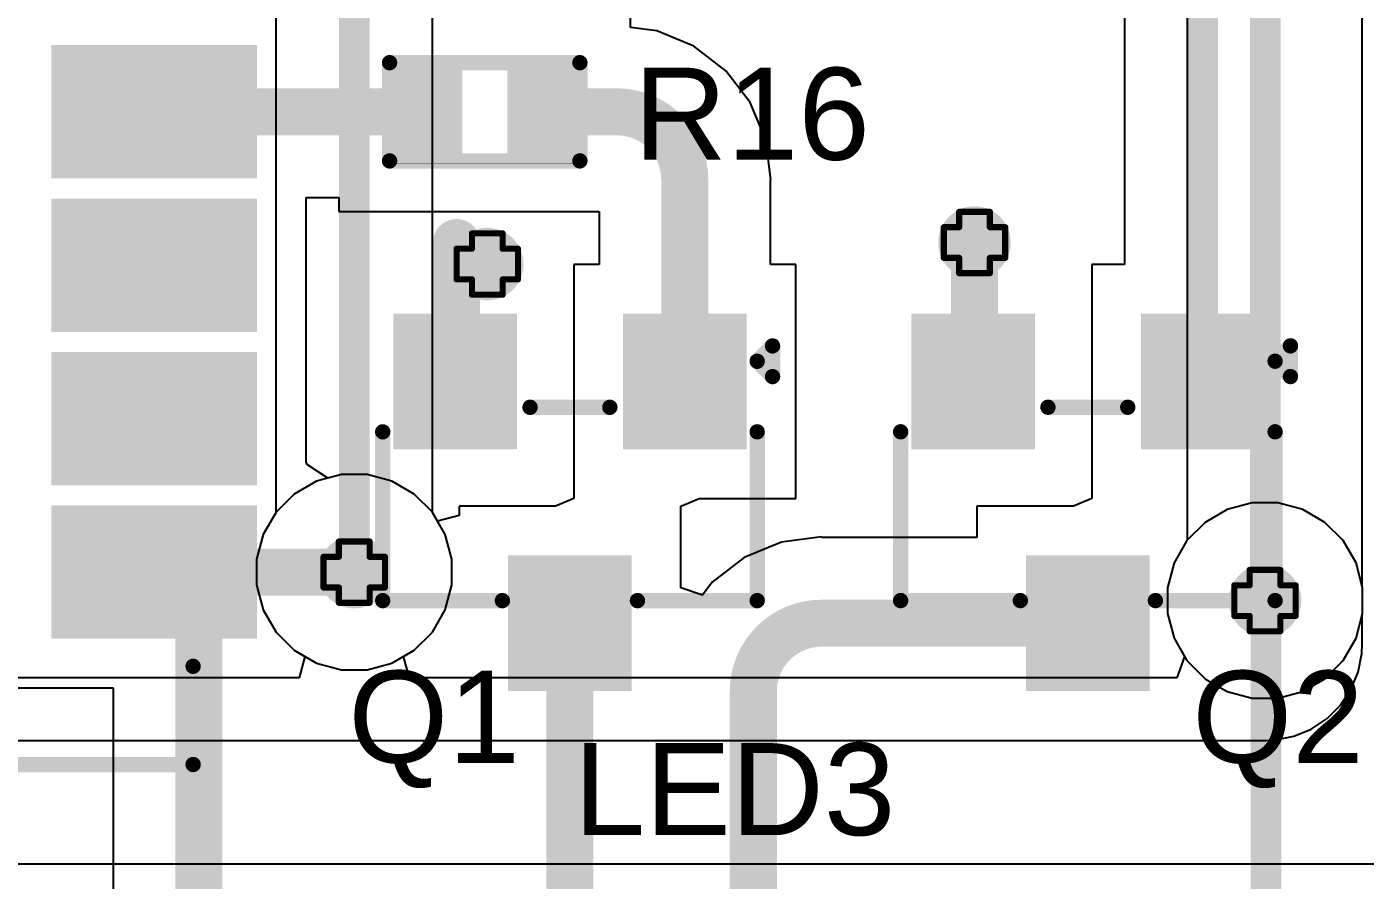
# Model space of a CAD drawing. Header units: inches. Extents: x -18 to 202, y -11 to 119.
# Drawn here: x 33.59 to 44.66, y 39.74 to 46.81 of the extents above; entities that cross this region are included whole.
import ezdxf

# ---------------------------------------------------------------- set-up
doc = ezdxf.new("R2010")
doc.units = ezdxf.units.IN
for name, color, linetype in [('Board Outline', 216, 'Continuous'), ('Bottom Layer', 5, 'Continuous'), ('Drill Drawing', 1, 'Continuous'), ('Ground', 16, 'Continuous'), ('Power', 76, 'Continuous'), ('Top Layer', 1, 'Continuous'), ('Top Overlay', 2, 'Continuous'), ('Top Paste', 8, 'Continuous'), ('Top Solder', 216, 'Continuous'), ('Via Holes', 16, 'Continuous')]:
    doc.layers.add(name, color=color, linetype=linetype)
doc.styles.add('Arial', font='', dxfattribs={"height": 0.2})
doc.styles.get('Arial').set_extended_font_data('Arial')

# ---------------------------------------------------------------- blocks, each defined once
blk = doc.blocks.new('____23_4')
at = {"layer": 'Top Layer'}
for points in [[(-0.41000045, 1.46000089), (0.41000045, 1.46000089), (0.41000045, 0.54000019), (-0.41000045, 0.54000019)], [(-1.36000109, -0.54000019), (-0.54000019, -0.54000019), (-0.54000019, -1.46000089), (-1.36000109, -1.46000089)], [(0.54000019, -0.54000019), (1.36000109, -0.54000019), (1.36000109, -1.46000089), (0.54000019, -1.46000089)]]:
    blk.add_hatch(color=1, dxfattribs=at).paths.add_polyline_path(points)
at = {"layer": 'Top Paste'}
for points in [[(-0.41000045, 1.46000089), (0.41000045, 1.46000089), (0.41000045, 0.54000019), (-0.41000045, 0.54000019)], [(-1.36000109, -0.54000019), (-0.54000019, -0.54000019), (-0.54000019, -1.46000089), (-1.36000109, -1.46000089)], [(0.54000019, -0.54000019), (1.36000109, -0.54000019), (1.36000109, -1.46000089), (0.54000019, -1.46000089)]]:
    blk.add_hatch(color=8, dxfattribs=at).paths.add_polyline_path(points)
at = {"layer": 'Top Solder'}
for points in [[(-0.51160045, 1.56160089), (0.51160045, 1.56160089), (0.51160045, 0.43840019), (-0.51160045, 0.43840019)], [(-1.46160109, -0.43840019), (-0.43840019, -0.43840019), (-0.43840019, -1.56160089), (-1.46160109, -1.56160089)], [(0.43840019, -0.43840019), (1.46160109, -0.43840019), (1.46160109, -1.56160089), (0.43840019, -1.56160089)]]:
    blk.add_hatch(color=216, dxfattribs=at).paths.add_polyline_path(points)
at = {"layer": 'Top Overlay', "const_width": 0.127}
for points in [[(-1.5494, 0.8128), (-1.54940254, -0.5841999999999999)], [(-0.5588, 0.8128), (-1.5494, 0.8128)], [(1.5494, 0.8128), (0.5588, 0.8128)], [(1.54940254, -0.5841999999999999), (1.5494, 0.8128)], [(0.3302, -0.7874), (-0.3302, -0.7874)], [(-1.5494, -1.1684), (-1.6764, -1.0414)], [(-1.6764, -1.0414), (-1.6764, -1.2954)], [(-1.5494, -1.1684), (-1.6764, -1.2954)]]:
    blk.add_lwpolyline(points, dxfattribs=at)
at = {"layer": 'Top Overlay', "const_width": 0.0635}
for points in [[(-1.58115, 0.8128, 1), (-1.51765, 0.8128, 1)], [(-1.58115, 0.8128, 1), (-1.51765, 0.8128, 1)], [(-0.5905499999999999, 0.8128, 1), (-0.52705, 0.8128, 1)], [(0.52705, 0.8128, 1), (0.5905499999999999, 0.8128, 1)], [(1.51765, 0.8128, 1), (1.58115, 0.8128, 1)], [(1.51765, 0.8128, 1), (1.58115, 0.8128, 1)], [(-1.58115254, -0.5841999999999999, 1), (-1.51765254, -0.5841999999999999, 1)], [(1.51765254, -0.5841999999999999, 1), (1.58115254, -0.5841999999999999, 1)], [(-0.36195, -0.7874, 1), (-0.29845, -0.7874, 1)], [(0.29845, -0.7874, 1), (0.36195, -0.7874, 1)], [(-1.70815, -1.0414, 1), (-1.64465, -1.0414, 1)], [(-1.70815, -1.0414, 1), (-1.64465, -1.0414, 1)], [(-1.58115, -1.1684, 1), (-1.51765, -1.1684, 1)], [(-1.58115, -1.1684, 1), (-1.51765, -1.1684, 1)], [(-1.70815, -1.2954, 1), (-1.64465, -1.2954, 1)], [(-1.70815, -1.2954, 1), (-1.64465, -1.2954, 1)]]:
    blk.add_lwpolyline(points, format="xyb", close=True, dxfattribs=at)
blk = doc.blocks.new('____23_5')
at = {"layer": 'Top Layer'}
for points in [[(-0.41000045, 1.46000089), (0.41000045, 1.46000089), (0.41000045, 0.54000019), (-0.41000045, 0.54000019)], [(-1.36000109, -0.54000019), (-0.54000019, -0.54000019), (-0.54000019, -1.46000089), (-1.36000109, -1.46000089)], [(0.54000019, -0.54000019), (1.36000109, -0.54000019), (1.36000109, -1.46000089), (0.54000019, -1.46000089)]]:
    blk.add_hatch(color=1, dxfattribs=at).paths.add_polyline_path(points)
at = {"layer": 'Top Paste'}
for points in [[(-0.41000045, 1.46000089), (0.41000045, 1.46000089), (0.41000045, 0.54000019), (-0.41000045, 0.54000019)], [(-1.36000109, -0.54000019), (-0.54000019, -0.54000019), (-0.54000019, -1.46000089), (-1.36000109, -1.46000089)], [(0.54000019, -0.54000019), (1.36000109, -0.54000019), (1.36000109, -1.46000089), (0.54000019, -1.46000089)]]:
    blk.add_hatch(color=8, dxfattribs=at).paths.add_polyline_path(points)
at = {"layer": 'Top Solder'}
for points in [[(-0.51160045, 1.56160089), (0.51160045, 1.56160089), (0.51160045, 0.43840019), (-0.51160045, 0.43840019)], [(-1.46160109, -0.43840019), (-0.43840019, -0.43840019), (-0.43840019, -1.56160089), (-1.46160109, -1.56160089)], [(0.43840019, -0.43840019), (1.46160109, -0.43840019), (1.46160109, -1.56160089), (0.43840019, -1.56160089)]]:
    blk.add_hatch(color=216, dxfattribs=at).paths.add_polyline_path(points)
at = {"layer": 'Top Overlay', "const_width": 0.127}
for points in [[(-1.5494, 0.8128), (-1.54940254, -0.5841999999999999)], [(-0.5588, 0.8128), (-1.5494, 0.8128)], [(1.5494, 0.8128), (0.5588, 0.8128)], [(1.54940254, -0.5841999999999999), (1.5494, 0.8128)], [(0.3302, -0.7874), (-0.3302, -0.7874)], [(-1.5494, -1.1684), (-1.6764, -1.0414)], [(-1.6764, -1.0414), (-1.6764, -1.2954)], [(-1.5494, -1.1684), (-1.6764, -1.2954)]]:
    blk.add_lwpolyline(points, dxfattribs=at)
at = {"layer": 'Top Overlay', "const_width": 0.0635}
for points in [[(-1.58115, 0.8128, 1), (-1.51765, 0.8128, 1)], [(-1.58115, 0.8128, 1), (-1.51765, 0.8128, 1)], [(-0.5905499999999999, 0.8128, 1), (-0.52705, 0.8128, 1)], [(0.52705, 0.8128, 1), (0.5905499999999999, 0.8128, 1)], [(1.51765, 0.8128, 1), (1.58115, 0.8128, 1)], [(1.51765, 0.8128, 1), (1.58115, 0.8128, 1)], [(-1.58115254, -0.5841999999999999, 1), (-1.51765254, -0.5841999999999999, 1)], [(1.51765254, -0.5841999999999999, 1), (1.58115254, -0.5841999999999999, 1)], [(-0.36195, -0.7874, 1), (-0.29845, -0.7874, 1)], [(0.29845, -0.7874, 1), (0.36195, -0.7874, 1)], [(-1.70815, -1.0414, 1), (-1.64465, -1.0414, 1)], [(-1.70815, -1.0414, 1), (-1.64465, -1.0414, 1)], [(-1.58115, -1.1684, 1), (-1.51765, -1.1684, 1)], [(-1.58115, -1.1684, 1), (-1.51765, -1.1684, 1)], [(-1.70815, -1.2954, 1), (-1.64465, -1.2954, 1)], [(-1.70815, -1.2954, 1), (-1.64465, -1.2954, 1)]]:
    blk.add_lwpolyline(points, format="xyb", close=True, dxfattribs=at)
blk = doc.blocks.new('38_SMD_M______10')
at = {"layer": 'Top Layer'}
for points in [[(7.99999797, -3.36999961), (9.499997509999998, -3.36999961), (9.499997509999998, -4.270000349999999), (7.99999797, -4.270000349999999)], [(7.999995429999999, -4.63999707), (9.49999497, -4.63999707), (9.49999497, -5.53999781), (7.999995429999999, -5.53999781)], [(7.99999797, -5.90999961), (9.499997509999998, -5.90999961), (9.499997509999998, -6.810000349999999), (7.99999797, -6.810000349999999)], [(7.999995429999999, -7.180002149999999), (9.49999497, -7.180002149999999), (9.49999497, -8.08000289), (7.999995429999999, -8.08000289)]]:
    blk.add_hatch(color=1, dxfattribs=at).paths.add_polyline_path(points)
at = {"layer": 'Top Paste'}
for points in [[(7.99999797, -3.36999961), (9.499997509999998, -3.36999961), (9.499997509999998, -4.270000349999999), (7.99999797, -4.270000349999999)], [(7.999995429999999, -4.63999707), (9.49999497, -4.63999707), (9.49999497, -5.53999781), (7.999995429999999, -5.53999781)], [(7.99999797, -5.90999961), (9.499997509999998, -5.90999961), (9.499997509999998, -6.810000349999999), (7.99999797, -6.810000349999999)], [(7.999995429999999, -7.180002149999999), (9.49999497, -7.180002149999999), (9.49999497, -8.08000289), (7.999995429999999, -8.08000289)]]:
    blk.add_hatch(color=8, dxfattribs=at).paths.add_polyline_path(points)
at = {"layer": 'Top Solder'}
for points in [[(7.89839797, -3.268399609999999), (9.60159751, -3.268399609999999), (9.60159751, -4.37160035), (7.89839797, -4.37160035)], [(7.89839543, -4.53839707), (9.601594969999999, -4.53839707), (9.601594969999999, -5.641597809999999), (7.89839543, -5.641597809999999)], [(7.89839797, -5.808399609999999), (9.60159751, -5.808399609999999), (9.60159751, -6.91160035), (7.89839797, -6.91160035)], [(7.89839543, -7.07840215), (9.601594969999999, -7.07840215), (9.601594969999999, -8.181602889999999), (7.89839543, -8.181602889999999)]]:
    blk.add_hatch(color=216, dxfattribs=at).paths.add_polyline_path(points)
at = {"layer": 'Top Overlay', "const_width": 0.127}
for points in [[(9.071795419999999, -9.222201519999999), (9.07179796, -8.40940152)], [(6.582595419999999, -9.222201519999999), (9.071795419999999, -9.222201519999999)]]:
    blk.add_lwpolyline(points, dxfattribs=at)
at = {"layer": 'Top Overlay', "const_width": 0.0635}
for points in [[(9.040047959999999, -8.40940152, 1), (9.103547959999998, -8.40940152, 1)], [(9.040045419999998, -9.222201519999999, 1), (9.10354542, -9.222201519999999, 1)], [(9.040045419999998, -9.222201519999999, 1), (9.10354542, -9.222201519999999, 1)]]:
    blk.add_lwpolyline(points, format="xyb", close=True, dxfattribs=at)
blk = doc.blocks.new('R___0402_41')
at = {"layer": 'Top Layer'}
for points in [[(-0.6985, -0.3175), (-0.6985, 0.3175), (-0.2412999999999999, 0.3175), (-0.2413, -0.3175)], [(0.24130254, -0.3175), (0.24130254, 0.3175), (0.6985025399999999, 0.3175), (0.6985025399999999, -0.3175)]]:
    blk.add_hatch(color=1, dxfattribs=at).paths.add_polyline_path(points)
at = {"layer": 'Top Paste'}
for points in [[(-0.6985, -0.3175), (-0.6985, 0.3175), (-0.2412999999999999, 0.3175), (-0.2413, -0.3175)], [(0.24130254, -0.3175), (0.24130254, 0.3175), (0.6985025399999999, 0.3175), (0.6985025399999999, -0.3175)]]:
    blk.add_hatch(color=8, dxfattribs=at).paths.add_polyline_path(points)
at = {"layer": 'Top Solder'}
for points in [[(-0.75350116, -0.37250116), (-0.75350116, 0.37250116), (-0.1862988399999999, 0.37250116), (-0.18629884, -0.37250116)], [(0.18630138, -0.37250116), (0.18630138, 0.37250116), (0.7535037, 0.37250116), (0.7535037, -0.37250116)]]:
    blk.add_hatch(color=216, dxfattribs=at).paths.add_polyline_path(points)
at = {"layer": 'Top Overlay'}
for points, const_width in [([(-0.7874, 0.4064), (0.7874, 0.4064)], 0.127), ([(-0.7874, -0.4064), (-0.7874, 0.4064)], 0.127), ([(0.7874, -0.4064), (0.7874, 0.4064)], 0.127), ([(-0.7874, -0.4064), (0.7874, -0.4064)], 0.127), ([(-0.8127974599999999, -0.4318), (0.8128, -0.4318)], 0.0032258)]:
    blk.add_lwpolyline(points, dxfattribs=dict(at, const_width=const_width))
for points, const_width in [([(-0.8191499999999999, 0.4064, 1), (-0.7556499999999999, 0.4064, 1)], 0.0635), ([(-0.8191499999999999, 0.4064, 1), (-0.7556499999999999, 0.4064, 1)], 0.0635), ([(0.7556499999999999, 0.4064, 1), (0.8191499999999999, 0.4064, 1)], 0.0635), ([(0.7556499999999999, 0.4064, 1), (0.8191499999999999, 0.4064, 1)], 0.0635), ([(-0.8191499999999999, -0.4064, 1), (-0.7556499999999999, -0.4064, 1)], 0.0635), ([(-0.8191499999999999, -0.4064, 1), (-0.7556499999999999, -0.4064, 1)], 0.0635), ([(-0.8136026399999999, -0.4318, 1), (-0.81199228, -0.4318, 1)], 0.0016129), ([(0.7556499999999999, -0.4064, 1), (0.8191499999999999, -0.4064, 1)], 0.0635), ([(0.7556499999999999, -0.4064, 1), (0.8191499999999999, -0.4064, 1)], 0.0635), ([(0.8119948199999999, -0.4318, 1), (0.81360518, -0.4318, 1)], 0.0016129)]:
    blk.add_lwpolyline(points, format="xyb", close=True, dxfattribs=dict(at, const_width=const_width))

msp = doc.modelspace()

# ---------------------------------------------------------------- hatches: boundary and pattern name
at = {"layer": 'Bottom Layer'}
h = msp.add_hatch(color=5, dxfattribs=at)
edge = h.paths.add_edge_path()
edge.add_arc((41.42909925999999, 45.02272174), 0.2999994, 0, 360)
h = msp.add_hatch(color=5, dxfattribs=at)
edge = h.paths.add_edge_path()
edge.add_arc((37.39710326, 44.84458646), 0.2999994, 0, 360)
h = msp.add_hatch(color=5, dxfattribs=at)
edge = h.paths.add_edge_path()
edge.add_arc((36.29612247999999, 42.29479475999999), 0.2999994, 0, 360)
h = msp.add_hatch(color=5, dxfattribs=at)
edge = h.paths.add_edge_path()
edge.add_arc((43.83303653999999, 42.05933168), 0.2999994, 0, 360)
at = {"layer": 'Ground'}
h = msp.add_hatch(color=16, dxfattribs=at)
edge = h.paths.add_edge_path()
edge.add_arc((41.42909925999999, 45.02272174), 0.2999994, 0, 360)
h = msp.add_hatch(color=16, dxfattribs=at)
edge = h.paths.add_edge_path()
edge.add_arc((37.39710326, 44.84458646), 0.2999994, 0, 360)
h = msp.add_hatch(color=16, dxfattribs=at)
edge = h.paths.add_edge_path()
edge.add_arc((36.29612247999999, 42.29479475999999), 0.2999994, 0, 360)
h = msp.add_hatch(color=16, dxfattribs=at)
edge = h.paths.add_edge_path()
edge.add_arc((43.83303653999999, 42.05933168), 0.2999994, 0, 360)
at = {"layer": 'Power'}
h = msp.add_hatch(color=76, dxfattribs=at)
edge = h.paths.add_edge_path()
edge.add_arc((41.42909925999999, 45.02272174), 0.2999994, 0, 360)
h = msp.add_hatch(color=76, dxfattribs=at)
edge = h.paths.add_edge_path()
edge.add_arc((37.39710326, 44.84458646), 0.2999994, 0, 360)
h = msp.add_hatch(color=76, dxfattribs=at)
edge = h.paths.add_edge_path()
edge.add_arc((36.29612247999999, 42.29479475999999), 0.2999994, 0, 360)
h = msp.add_hatch(color=76, dxfattribs=at)
edge = h.paths.add_edge_path()
edge.add_arc((43.83303653999999, 42.05933168), 0.2999994, 0, 360)
at = {"layer": 'Top Layer'}
h = msp.add_hatch(color=1, dxfattribs=at)
edge = h.paths.add_edge_path()
edge.add_arc((41.42909925999999, 45.02272174), 0.2999994, 0, 360)
h = msp.add_hatch(color=1, dxfattribs=at)
edge = h.paths.add_edge_path()
edge.add_arc((37.39710326, 44.84458646), 0.2999994, 0, 360)
h = msp.add_hatch(color=1, dxfattribs=at)
edge = h.paths.add_edge_path()
edge.add_arc((36.29612247999999, 42.29479475999999), 0.2999994, 0, 360)
h = msp.add_hatch(color=1, dxfattribs=at)
edge = h.paths.add_edge_path()
edge.add_arc((43.83303653999999, 42.05933168), 0.2999994, 0, 360)
at = {"layer": 'Via Holes'}
h = msp.add_hatch(color=7, dxfattribs=at)
edge = h.paths.add_edge_path()
edge.add_arc((41.42909925999999, 45.02272174), 0.1499997, 0, 360)
h = msp.add_hatch(color=7, dxfattribs=at)
edge = h.paths.add_edge_path()
edge.add_arc((37.39710326, 44.84458646), 0.1499997, 0, 360)
h = msp.add_hatch(color=7, dxfattribs=at)
edge = h.paths.add_edge_path()
edge.add_arc((36.29612247999999, 42.29479475999999), 0.1499997, 0, 360)
h = msp.add_hatch(color=7, dxfattribs=at)
edge = h.paths.add_edge_path()
edge.add_arc((43.83303653999999, 42.05933168), 0.1499997, 0, 360)

# ---------------------------------------------------------------- linework, layer by layer
at = {"layer": 'Board Outline', "const_width": 0.254}
msp.add_lwpolyline([(44.2298709, 62.30989315999999, -3.535496147403243), (7.564747379999999, 62.28912103999999)], format="xyb", dxfattribs=at)
at = {"layer": 'Bottom Layer'}
for p, q in [((36.18974728, 43.10279416), (35.98424604, 43.0477295)), ((36.40249768, 43.10279416), (36.18974728, 43.10279416)), ((36.60799892, 43.0477295), (36.40249768, 43.10279416)), ((35.98424604, 43.0477295), (35.79999952, 42.9413543)), ((36.79224544, 42.9413543), (36.60799892, 43.0477295)), ((35.79999952, 42.9413543), (35.64956294, 42.79091772)), ((36.94268202, 42.79091772), (36.79224544, 42.9413543)), ((43.72666134, 42.86733108), (43.5211601, 42.81226641999999)), ((43.93941174, 42.86733108), (43.72666134, 42.86733108)), ((44.14491298, 42.81226641999999), (43.93941174, 42.86733108)), ((35.64956294, 42.79091772), (35.54318774, 42.60667119999999)), ((37.04905722, 42.60667119999999), (36.94268202, 42.79091772)), ((43.5211601, 42.81226641999999), (43.33691358, 42.70589122)), ((44.3291595, 42.70589122), (44.14491298, 42.81226641999999)), ((43.33691358, 42.70589122), (43.186477, 42.55545463999999)), ((44.47959608, 42.55545463999999), (44.3291595, 42.70589122)), ((35.54318774, 42.60667119999999), (35.48812307999999, 42.40116996)), ((37.10412188, 42.40116996), (37.04905722, 42.60667119999999)), ((43.186477, 42.55545463999999), (43.08010179999999, 42.37120812)), ((44.58597128, 42.37120812), (44.47959608, 42.55545463999999)), ((35.48812307999999, 42.40116996), (35.48812307999999, 42.18841955999999)), ((37.10412188, 42.18841955999999), (37.10412188, 42.40116996)), ((43.08010179999999, 42.37120812), (43.02503714, 42.16570688)), ((44.64103593999999, 42.16570688), (44.58597128, 42.37120812)), ((35.48812307999999, 42.18841955999999), (35.54318774, 41.98291832)), ((37.04905722, 41.98291832), (37.10412188, 42.18841955999999)), ((43.02503714, 42.16570688), (43.02503714, 41.95295648)), ((44.64103593999999, 41.95295648), (44.64103593999999, 42.16570688)), ((35.54318774, 41.98291832), (35.64956294, 41.7986718)), ((36.94268202, 41.7986718), (37.04905722, 41.98291832)), ((43.02503714, 41.95295648), (43.08010179999999, 41.74745524)), ((44.58597128, 41.74745524), (44.64103593999999, 41.95295648)), ((35.64956294, 41.7986718), (35.79999952, 41.64823522)), ((36.79224544, 41.64823522), (36.94268202, 41.7986718)), ((35.79999952, 41.64823522), (35.98424604, 41.54186002)), ((36.60799892, 41.54186002), (36.79224544, 41.64823522)), ((43.08010179999999, 41.74745524), (43.186477, 41.56320872)), ((44.47959608, 41.56320872), (44.58597128, 41.74745524)), ((35.98424604, 41.54186002), (36.18974728, 41.48679536)), ((36.40249768, 41.48679536), (36.60799892, 41.54186002)), ((43.186477, 41.56320872), (43.33691358, 41.41277213999999)), ((44.3291595, 41.41277213999999), (44.47959608, 41.56320872)), ((36.18974728, 41.48679536), (36.40249768, 41.48679536)), ((43.33691358, 41.41277213999999), (43.5211601, 41.30639694)), ((44.14491298, 41.30639694), (44.3291595, 41.41277213999999)), ((43.5211601, 41.30639694), (43.72666134, 41.25133228)), ((43.72666134, 41.25133228), (43.93941174, 41.25133228)), ((43.93941174, 41.25133228), (44.14491298, 41.30639694))]:
    msp.add_line(p, q, dxfattribs=at)
at = {"layer": 'Drill Drawing', "const_width": 0.0508}
for points in [[(41.30209926, 45.14972174), (41.30209926, 45.27672174)], [(41.30209926, 45.27672174), (41.55609926, 45.27672174)], [(41.55609926, 45.14972174), (41.55609926, 45.27672174)], [(37.27010326, 44.97158646), (37.27010326, 45.09858646)], [(37.27010326, 45.09858646), (37.52410326, 45.09858646)], [(37.52410326, 44.97158646), (37.52410326, 45.09858646)], [(41.17509926, 44.89572174), (41.17509926, 45.14972174)], [(41.17509926, 45.14972174), (41.30209926, 45.14972174)], [(41.55609926, 45.14972174), (41.68309926, 45.14972174)], [(41.68309926, 44.89572174), (41.68309926, 45.14972174)], [(37.14310326, 44.71758645999999), (37.14310326, 44.97158646)], [(37.14310326, 44.97158646), (37.27010326, 44.97158646)], [(37.52410326, 44.97158646), (37.65110325999999, 44.97158646)], [(37.65110325999999, 44.71758645999999), (37.65110325999999, 44.97158646)], [(41.17509926, 44.89572174), (41.30209926, 44.89572174)], [(41.30209926, 44.76872174), (41.30209926, 44.89572174)], [(41.55609926, 44.89572174), (41.68309926, 44.89572174)], [(41.55609926, 44.76872174), (41.55609926, 44.89572174)], [(41.30209926, 44.76872174), (41.55609926, 44.76872174)], [(37.14310326, 44.71758645999999), (37.27010326, 44.71758645999999)], [(37.27010326, 44.59058646), (37.27010326, 44.71758645999999)], [(37.52410326, 44.71758645999999), (37.65110325999999, 44.71758645999999)], [(37.52410326, 44.59058646), (37.52410326, 44.71758645999999)], [(37.27010326, 44.59058646), (37.52410326, 44.59058646)], [(36.16912248, 42.42179476), (36.16912248, 42.54879476)], [(36.16912248, 42.54879476), (36.42312248, 42.54879476)], [(36.42312248, 42.42179476), (36.42312248, 42.54879476)], [(36.04212248, 42.16779476), (36.04212248, 42.42179476)], [(36.04212248, 42.42179476), (36.16912248, 42.42179476)], [(36.42312248, 42.42179476), (36.55012248, 42.42179476)], [(36.55012248, 42.16779476), (36.55012248, 42.42179476)], [(43.70603654, 42.18633168), (43.70603654, 42.31333168)], [(43.70603654, 42.31333168), (43.96003654, 42.31333168)], [(43.96003654, 42.18633168), (43.96003654, 42.31333168)], [(43.57903654, 41.93233168), (43.57903654, 42.18633168)], [(43.57903654, 42.18633168), (43.70603654, 42.18633168)], [(43.96003654, 42.18633168), (44.08703653999999, 42.18633168)], [(44.08703653999999, 41.93233168), (44.08703653999999, 42.18633168)], [(36.04212248, 42.16779476), (36.16912248, 42.16779476)], [(36.16912248, 42.04079476), (36.16912248, 42.16779476)], [(36.42312248, 42.16779476), (36.55012248, 42.16779476)], [(36.42312248, 42.04079476), (36.42312248, 42.16779476)], [(36.16912248, 42.04079476), (36.42312248, 42.04079476)], [(43.57903654, 41.93233168), (43.70603654, 41.93233168)], [(43.70603654, 41.80533167999999), (43.70603654, 41.93233168)], [(43.96003654, 41.93233168), (44.08703653999999, 41.93233168)], [(43.96003654, 41.80533167999999), (43.96003654, 41.93233168)], [(43.70603654, 41.80533167999999), (43.96003654, 41.80533167999999)]]:
    msp.add_lwpolyline(points, dxfattribs=at)
at = {"layer": 'Drill Drawing', "const_width": 0.0254}
for points in [[(41.28939926, 45.27672174, 1), (41.31479926, 45.27672174, 1)], [(41.28939926, 45.27672174, 1), (41.31479926, 45.27672174, 1)], [(41.54339925999999, 45.27672174, 1), (41.56879926, 45.27672174, 1)], [(41.54339925999999, 45.27672174, 1), (41.56879926, 45.27672174, 1)], [(37.25740326, 45.09858646, 1), (37.28280325999999, 45.09858646, 1)], [(37.25740326, 45.09858646, 1), (37.28280325999999, 45.09858646, 1)], [(37.51140326, 45.09858646, 1), (37.53680326, 45.09858646, 1)], [(37.51140326, 45.09858646, 1), (37.53680326, 45.09858646, 1)], [(41.16239926, 45.14972174, 1), (41.18779926, 45.14972174, 1)], [(41.16239926, 45.14972174, 1), (41.18779926, 45.14972174, 1)], [(41.28939926, 45.14972174, 1), (41.31479926, 45.14972174, 1)], [(41.28939926, 45.14972174, 1), (41.31479926, 45.14972174, 1)], [(41.54339925999999, 45.14972174, 1), (41.56879926, 45.14972174, 1)], [(41.54339925999999, 45.14972174, 1), (41.56879926, 45.14972174, 1)], [(41.67039926, 45.14972174, 1), (41.69579925999999, 45.14972174, 1)], [(41.67039926, 45.14972174, 1), (41.69579925999999, 45.14972174, 1)], [(37.13040325999999, 44.97158646, 1), (37.15580326, 44.97158646, 1)], [(37.13040325999999, 44.97158646, 1), (37.15580326, 44.97158646, 1)], [(37.25740326, 44.97158646, 1), (37.28280325999999, 44.97158646, 1)], [(37.25740326, 44.97158646, 1), (37.28280325999999, 44.97158646, 1)], [(37.51140326, 44.97158646, 1), (37.53680326, 44.97158646, 1)], [(37.51140326, 44.97158646, 1), (37.53680326, 44.97158646, 1)], [(37.63840326, 44.97158646, 1), (37.66380326, 44.97158646, 1)], [(37.63840326, 44.97158646, 1), (37.66380326, 44.97158646, 1)], [(41.16239926, 44.89572174, 1), (41.18779926, 44.89572174, 1)], [(41.16239926, 44.89572174, 1), (41.18779926, 44.89572174, 1)], [(41.28939926, 44.89572174, 1), (41.31479926, 44.89572174, 1)], [(41.28939926, 44.89572174, 1), (41.31479926, 44.89572174, 1)], [(41.54339925999999, 44.89572174, 1), (41.56879926, 44.89572174, 1)], [(41.54339925999999, 44.89572174, 1), (41.56879926, 44.89572174, 1)], [(41.67039926, 44.89572174, 1), (41.69579925999999, 44.89572174, 1)], [(41.67039926, 44.89572174, 1), (41.69579925999999, 44.89572174, 1)], [(41.28939926, 44.76872174, 1), (41.31479926, 44.76872174, 1)], [(41.28939926, 44.76872174, 1), (41.31479926, 44.76872174, 1)], [(41.54339925999999, 44.76872174, 1), (41.56879926, 44.76872174, 1)], [(41.54339925999999, 44.76872174, 1), (41.56879926, 44.76872174, 1)], [(37.13040325999999, 44.71758645999999, 1), (37.15580326, 44.71758645999999, 1)], [(37.13040325999999, 44.71758645999999, 1), (37.15580326, 44.71758645999999, 1)], [(37.25740326, 44.71758645999999, 1), (37.28280325999999, 44.71758645999999, 1)], [(37.25740326, 44.71758645999999, 1), (37.28280325999999, 44.71758645999999, 1)], [(37.51140326, 44.71758645999999, 1), (37.53680326, 44.71758645999999, 1)], [(37.51140326, 44.71758645999999, 1), (37.53680326, 44.71758645999999, 1)], [(37.63840326, 44.71758645999999, 1), (37.66380326, 44.71758645999999, 1)], [(37.63840326, 44.71758645999999, 1), (37.66380326, 44.71758645999999, 1)], [(37.25740326, 44.59058646, 1), (37.28280325999999, 44.59058646, 1)], [(37.25740326, 44.59058646, 1), (37.28280325999999, 44.59058646, 1)], [(37.51140326, 44.59058646, 1), (37.53680326, 44.59058646, 1)], [(37.51140326, 44.59058646, 1), (37.53680326, 44.59058646, 1)], [(36.15642248, 42.54879476, 1), (36.18182248, 42.54879476, 1)], [(36.15642248, 42.54879476, 1), (36.18182248, 42.54879476, 1)], [(36.41042247999999, 42.54879476, 1), (36.43582248, 42.54879476, 1)], [(36.41042247999999, 42.54879476, 1), (36.43582248, 42.54879476, 1)], [(36.02942248, 42.42179476, 1), (36.05482248, 42.42179476, 1)], [(36.02942248, 42.42179476, 1), (36.05482248, 42.42179476, 1)], [(36.15642248, 42.42179476, 1), (36.18182248, 42.42179476, 1)], [(36.15642248, 42.42179476, 1), (36.18182248, 42.42179476, 1)], [(36.41042247999999, 42.42179476, 1), (36.43582248, 42.42179476, 1)], [(36.41042247999999, 42.42179476, 1), (36.43582248, 42.42179476, 1)], [(36.53742248, 42.42179476, 1), (36.56282247999999, 42.42179476, 1)], [(36.53742248, 42.42179476, 1), (36.56282247999999, 42.42179476, 1)], [(43.69333654, 42.31333168, 1), (43.71873653999999, 42.31333168, 1)], [(43.69333654, 42.31333168, 1), (43.71873653999999, 42.31333168, 1)], [(43.94733654, 42.31333168, 1), (43.97273654, 42.31333168, 1)], [(43.94733654, 42.31333168, 1), (43.97273654, 42.31333168, 1)], [(43.56633653999999, 42.18633168, 1), (43.59173654, 42.18633168, 1)], [(43.56633653999999, 42.18633168, 1), (43.59173654, 42.18633168, 1)], [(43.69333654, 42.18633168, 1), (43.71873653999999, 42.18633168, 1)], [(43.69333654, 42.18633168, 1), (43.71873653999999, 42.18633168, 1)], [(43.94733654, 42.18633168, 1), (43.97273654, 42.18633168, 1)], [(43.94733654, 42.18633168, 1), (43.97273654, 42.18633168, 1)], [(44.07433654, 42.18633168, 1), (44.09973654, 42.18633168, 1)], [(44.07433654, 42.18633168, 1), (44.09973654, 42.18633168, 1)], [(36.02942248, 42.16779476, 1), (36.05482248, 42.16779476, 1)], [(36.02942248, 42.16779476, 1), (36.05482248, 42.16779476, 1)], [(36.15642248, 42.16779476, 1), (36.18182248, 42.16779476, 1)], [(36.15642248, 42.16779476, 1), (36.18182248, 42.16779476, 1)], [(36.41042247999999, 42.16779476, 1), (36.43582248, 42.16779476, 1)], [(36.41042247999999, 42.16779476, 1), (36.43582248, 42.16779476, 1)], [(36.53742248, 42.16779476, 1), (36.56282247999999, 42.16779476, 1)], [(36.53742248, 42.16779476, 1), (36.56282247999999, 42.16779476, 1)], [(36.15642248, 42.04079476, 1), (36.18182248, 42.04079476, 1)], [(36.15642248, 42.04079476, 1), (36.18182248, 42.04079476, 1)], [(36.41042247999999, 42.04079476, 1), (36.43582248, 42.04079476, 1)], [(36.41042247999999, 42.04079476, 1), (36.43582248, 42.04079476, 1)], [(43.56633653999999, 41.93233168, 1), (43.59173654, 41.93233168, 1)], [(43.56633653999999, 41.93233168, 1), (43.59173654, 41.93233168, 1)], [(43.69333654, 41.93233168, 1), (43.71873653999999, 41.93233168, 1)], [(43.69333654, 41.93233168, 1), (43.71873653999999, 41.93233168, 1)], [(43.94733654, 41.93233168, 1), (43.97273654, 41.93233168, 1)], [(43.94733654, 41.93233168, 1), (43.97273654, 41.93233168, 1)], [(44.07433654, 41.93233168, 1), (44.09973654, 41.93233168, 1)], [(44.07433654, 41.93233168, 1), (44.09973654, 41.93233168, 1)], [(43.69333654, 41.80533167999999, 1), (43.71873653999999, 41.80533167999999, 1)], [(43.69333654, 41.80533167999999, 1), (43.71873653999999, 41.80533167999999, 1)], [(43.94733654, 41.80533167999999, 1), (43.97273654, 41.80533167999999, 1)], [(43.94733654, 41.80533167999999, 1), (43.97273654, 41.80533167999999, 1)]]:
    msp.add_lwpolyline(points, format="xyb", close=True, dxfattribs=at)
at = {"layer": 'Ground'}
for p, q in [((36.18974728, 43.10279416), (35.98424604, 43.0477295)), ((36.40249768, 43.10279416), (36.18974728, 43.10279416)), ((36.60799892, 43.0477295), (36.40249768, 43.10279416)), ((35.98424604, 43.0477295), (35.79999952, 42.9413543)), ((36.79224544, 42.9413543), (36.60799892, 43.0477295)), ((35.79999952, 42.9413543), (35.64956294, 42.79091772)), ((36.94268202, 42.79091772), (36.79224544, 42.9413543)), ((43.72666134, 42.86733108), (43.5211601, 42.81226641999999)), ((43.93941174, 42.86733108), (43.72666134, 42.86733108)), ((44.14491298, 42.81226641999999), (43.93941174, 42.86733108)), ((35.64956294, 42.79091772), (35.54318774, 42.60667119999999)), ((37.04905722, 42.60667119999999), (36.94268202, 42.79091772)), ((43.5211601, 42.81226641999999), (43.33691358, 42.70589122)), ((44.3291595, 42.70589122), (44.14491298, 42.81226641999999)), ((43.33691358, 42.70589122), (43.186477, 42.55545463999999)), ((44.47959608, 42.55545463999999), (44.3291595, 42.70589122)), ((35.54318774, 42.60667119999999), (35.48812307999999, 42.40116996)), ((37.10412188, 42.40116996), (37.04905722, 42.60667119999999)), ((43.186477, 42.55545463999999), (43.08010179999999, 42.37120812)), ((44.58597128, 42.37120812), (44.47959608, 42.55545463999999)), ((35.48812307999999, 42.40116996), (35.48812307999999, 42.18841955999999)), ((37.10412188, 42.18841955999999), (37.10412188, 42.40116996)), ((43.08010179999999, 42.37120812), (43.02503714, 42.16570688)), ((44.64103593999999, 42.16570688), (44.58597128, 42.37120812)), ((35.48812307999999, 42.18841955999999), (35.54318774, 41.98291832)), ((37.04905722, 41.98291832), (37.10412188, 42.18841955999999)), ((43.02503714, 42.16570688), (43.02503714, 41.95295648)), ((44.64103593999999, 41.95295648), (44.64103593999999, 42.16570688)), ((35.54318774, 41.98291832), (35.64956294, 41.7986718)), ((36.94268202, 41.7986718), (37.04905722, 41.98291832)), ((43.02503714, 41.95295648), (43.08010179999999, 41.74745524)), ((44.58597128, 41.74745524), (44.64103593999999, 41.95295648)), ((35.64956294, 41.7986718), (35.79999952, 41.64823522)), ((36.79224544, 41.64823522), (36.94268202, 41.7986718)), ((35.79999952, 41.64823522), (35.98424604, 41.54186002)), ((36.60799892, 41.54186002), (36.79224544, 41.64823522)), ((43.08010179999999, 41.74745524), (43.186477, 41.56320872)), ((44.47959608, 41.56320872), (44.58597128, 41.74745524)), ((35.98424604, 41.54186002), (36.18974728, 41.48679536)), ((36.40249768, 41.48679536), (36.60799892, 41.54186002)), ((43.186477, 41.56320872), (43.33691358, 41.41277213999999)), ((44.3291595, 41.41277213999999), (44.47959608, 41.56320872)), ((36.18974728, 41.48679536), (36.40249768, 41.48679536)), ((43.33691358, 41.41277213999999), (43.5211601, 41.30639694)), ((44.14491298, 41.30639694), (44.3291595, 41.41277213999999)), ((43.5211601, 41.30639694), (43.72666134, 41.25133228)), ((43.72666134, 41.25133228), (43.93941174, 41.25133228)), ((43.93941174, 41.25133228), (44.14491298, 41.30639694))]:
    msp.add_line(p, q, dxfattribs=at)
at = {"layer": 'Power'}
for p, q in [((35.64868156, 52.15932672), (35.64868156, 42.78939118)), ((36.9435634, 42.78939118), (36.9435634, 52.15104377999999)), ((44.6377187, 42.17808684), (44.6377187, 51.66976458)), ((43.18927608, 51.32778151999999), (43.18927608, 42.55825372)), ((35.64868156, 42.78939118), (35.54318774, 42.60667119999999)), ((37.04905722, 42.60667119999999), (36.9435634, 42.78939118)), ((35.54318774, 42.60667119999999), (35.48812307999999, 42.40116996)), ((37.10412188, 42.40116996), (37.04905722, 42.60667119999999)), ((43.186477, 42.55545463999999), (43.08010179999999, 42.37120812)), ((43.18927608, 42.55825372), (43.186477, 42.55545463999999)), ((35.48812307999999, 42.40116996), (35.48812307999999, 42.18841955999999)), ((37.10412188, 42.18841955999999), (37.10412188, 42.40116996)), ((43.08010179999999, 42.37120812), (43.02503714, 42.16570688)), ((35.48812307999999, 42.18841955999999), (35.54318774, 41.98291832)), ((37.04905722, 41.98291832), (37.10412188, 42.18841955999999)), ((43.02503714, 42.16570688), (43.02503714, 41.95295648)), ((44.64103593999999, 42.16570688), (44.6377187, 42.17808684)), ((44.64103593999999, 41.95295648), (44.64103593999999, 42.16570688)), ((35.54318774, 41.98291832), (35.64956294, 41.7986718)), ((36.94268202, 41.7986718), (37.04905722, 41.98291832)), ((43.02503714, 41.95295648), (43.08010179999999, 41.74745524)), ((44.6377187, 41.94057652), (44.64103593999999, 41.95295648)), ((44.6377187, 41.69923588), (44.6377187, 41.94057652)), ((35.64956294, 41.7986718), (35.79999952, 41.64823522)), ((36.79224544, 41.64823522), (36.94268202, 41.7986718)), ((35.79999952, 41.64823522), (35.88758888, 41.59766382)), ((36.70465608, 41.59766636), (36.79224544, 41.64823522)), ((43.08010179999999, 41.74745524), (43.16658117999999, 41.5976689)), ((44.63387822, 41.62108262), (44.6377187, 41.69923588)), ((35.88758888, 41.59766382), (35.83994864, 41.41986382)), ((36.75229886, 41.41986382), (36.70465608, 41.59766636)), ((43.16658117999999, 41.5976689), (43.1034444, 41.4198689)), ((44.60338552, 41.467786), (44.63387822, 41.62108262)), ((44.54357106, 41.32338192), (44.60338552, 41.467786)), ((35.83994864, 41.41986382), (33.24071076, 41.41986382)), ((43.1034444, 41.4198689), (36.75229886, 41.41986382)), ((44.45673353999999, 41.19342028), (44.54357106, 41.32338192)), ((44.34621306, 41.0828998), (44.45673353999999, 41.19342028)), ((44.07184734, 40.93624782), (44.21625142, 40.99606228)), ((44.21625142, 40.99606228), (44.34621306, 41.0828998)), ((33.24071076, 40.9019121), (35.8399461, 40.9019121)), ((35.8399461, 40.9019121), (43.8404, 40.90191718)), ((43.8404, 40.90191718), (43.91855072, 40.90575512)), ((43.91855072, 40.90575512), (44.07184734, 40.93624782)), ((49.52998984, 39.87799746), (28.13809714, 39.878))]:
    msp.add_line(p, q, dxfattribs=at)
at = {"layer": 'Power', "const_width": 0.254}
for points in [[(36.29612247999999, 42.29479475999999), (36.29612247999999, 52.15932672)], [(43.83671699999999, 42.06301214), (43.83671699999999, 51.812317)], [(43.83303653999999, 42.05933168), (43.83671699999999, 42.06301214)]]:
    msp.add_lwpolyline(points, dxfattribs=at)
at = {"layer": 'Power', "const_width": 0.127}
for points in [[(36.23262248, 42.29479475999999, 1), (36.35962248, 42.29479475999999, 1)], [(43.76953654, 42.05933168, 1), (43.89653654, 42.05933168, 1)], [(43.773217, 42.06301214, 1), (43.900217, 42.06301214, 1)], [(43.773217, 42.06301214, 1), (43.900217, 42.06301214, 1)]]:
    msp.add_lwpolyline(points, format="xyb", close=True, dxfattribs=at)
at = {"layer": 'Top Layer'}
for p, q in [((42.66975971999999, 47.51454047999999), (42.66975971999999, 44.8401313)), ((38.58260254, 46.80352082), (38.58260254, 46.9302973)), ((38.79964808, 46.77494582), (38.58260254, 46.80352082)), ((39.10720397999999, 46.64755212), (38.79964808, 46.77494582)), ((39.37130556, 46.44489822), (39.10720397999999, 46.64755212)), ((39.57395946, 46.1807941), (39.37130556, 46.44489822)), ((39.70135316, 45.87324074), (39.57395946, 46.1807941)), ((39.74480494, 45.54319314), (39.70135316, 45.87324074)), ((39.73995862, 44.83979602), (39.73995862, 45.54319314)), ((39.73995862, 45.54319314), (39.74480494, 45.54319314)), ((35.89919922, 45.1467982), (35.89919922, 45.39604332)), ((35.89919922, 45.39604332), (36.1696, 45.39604332)), ((36.1696, 45.39604332), (36.1696, 45.2792973)), ((36.1696, 45.2792973), (38.32245065999999, 45.2792973)), ((38.32245065999999, 45.2792973), (38.32245065999999, 44.83979602)), ((35.89919668, 44.5227964), (35.89919668, 45.1467982)), ((35.89919668, 45.1467982), (35.89919922, 45.1467982)), ((38.32245065999999, 44.83979602), (38.11320546, 44.83979602)), ((38.11320546, 44.83979602), (38.11320546, 42.90380039999999)), ((39.94920381999999, 44.83979602), (39.73995862, 44.83979602)), ((39.94920381999999, 42.90379786), (39.94920381999999, 44.83979602)), ((42.66975971999999, 44.8401313), (42.39920145999999, 44.8401313)), ((42.39920145999999, 44.8401313), (42.39920145999999, 42.90413568)), ((35.89919922, 44.5227964), (35.89919668, 44.5227964)), ((35.89919922, 43.20221737999999), (35.89919922, 44.5227964)), ((35.91015169999999, 43.18232156), (35.89919922, 43.20221737999999)), ((36.07700175999999, 43.07258339999999), (35.91015169999999, 43.18232156)), ((36.18974728, 43.10279416), (36.07700175999999, 43.07258339999999)), ((36.40249768, 43.10279416), (36.18974728, 43.10279416)), ((36.60799892, 43.0477295), (36.40249768, 43.10279416)), ((36.79224544, 42.9413543), (36.60799892, 43.0477295)), ((36.94268202, 42.79091772), (36.79224544, 42.9413543)), ((38.11320546, 42.90380039999999), (37.96191544, 42.83979494)), ((38.99920317999999, 42.8397924), (39.1504932, 42.90379786)), ((39.1504932, 42.90379786), (39.94920381999999, 42.90379786)), ((42.39920145999999, 42.90413568), (42.24791144, 42.84013022)), ((36.98540482, 42.71692244), (36.94268202, 42.79091772)), ((37.16320482, 42.76456268), (36.98540482, 42.71692244)), ((37.96191544, 42.83979494), (37.16320482, 42.83979494)), ((37.16320482, 42.83979494), (37.16320482, 42.76456268)), ((38.99920317999999, 42.16492964), (38.99920317999999, 42.8397924)), ((42.24791144, 42.84013022), (41.44920081999999, 42.84013022)), ((41.44920081999999, 42.84013022), (41.44920081999999, 42.58088512)), ((39.8317847, 42.54222377999999), (39.52369286, 42.41460909999999)), ((40.16240634, 42.58575176), (39.8317847, 42.54222377999999)), ((40.16240634, 42.58088512), (40.16240634, 42.58575176)), ((41.44920081999999, 42.58088512), (40.16240634, 42.58088512)), ((39.52369286, 42.41460909999999), (39.259129, 42.21160214)), ((39.259129, 42.21160214), (39.17700318, 42.10457416)), ((39.17700318, 42.10457416), (38.99920317999999, 42.16492964)), ((33.38319968, 41.33679566), (34.30244854, 41.33679566)), ((34.30244854, 41.33679566), (34.30244854, 39.26479828))]:
    msp.add_line(p, q, dxfattribs=at)
for points, const_width in [([(43.31720064, 43.87213222), (43.31720064, 47.51578507999999)], 0.254), ([(34.64120072, 46.10479729999999), (36.9062, 46.10479729999999)], 0.389382), ([(37.84600254, 46.10479729999999), (38.46960048, 46.10479729999999)], 0.389382), ([(39.03120464, 43.87179694), (39.03120464, 45.54319314)], 0.389382), ([(37.14310326, 43.87179694), (37.14310326, 45.02238645999999)], 0.389382), ([(41.42909925999999, 43.87213222), (41.42909925999999, 45.02272174)], 0.389382), ([(37.13120335999999, 43.87179694), (37.14310326, 43.87179694)], 0.389382), ([(34.64119818, 42.29479475999999), (36.29612247999999, 42.29479475999999)], 0.389382), ([(34.64119818, 42.29479475999999), (35.01120252, 41.97179311999999)], 0.389382), ([(35.01120252, 37.8968), (35.01120252, 41.97179311999999)], 0.389382), ([(43.83303653999999, 42.05933168), (43.8404, 42.05196822)], 0.254), ([(43.8404, 34.83940708), (43.8404, 42.05196822)], 0.254), ([(38.081204, 38.82579991999999), (38.081204, 41.87179585999999)], 0.389382), ([(40.16240634, 41.87213114), (42.3672, 41.87213114)], 0.389382), ([(39.5986, 38.016815), (39.5986, 41.30832479999999)], 0.389382)]:
    msp.add_lwpolyline(points, dxfattribs=dict(at, const_width=const_width))
for points, const_width in [([(34.54385522, 46.10479729999999, 1), (34.73854622, 46.10479729999999, 1)], 0.194691), ([(36.8088545, 46.10479729999999, 1), (37.00354549999999, 46.10479729999999, 1)], 0.194691), ([(37.74865704, 46.10479729999999, 1), (37.94334804, 46.10479729999999, 1)], 0.194691), ([(38.37225497999999, 46.10479729999999, 1), (38.56694598, 46.10479729999999, 1)], 0.194691), ([(38.37225497999999, 46.10479729999999, 1), (38.56694598, 46.10479729999999, 1)], 0.194691), ([(38.93385914, 45.54319314, 1), (39.12855014, 45.54319314, 1)], 0.194691), ([(38.93385914, 45.54319314, 1), (39.12855014, 45.54319314, 1)], 0.194691), ([(37.04575775999999, 45.02238645999999, 1), (37.24044876, 45.02238645999999, 1)], 0.194691), ([(41.33175376, 45.02272174, 1), (41.52644476, 45.02272174, 1)], 0.194691), ([(37.03385786, 43.87179694, 1), (37.22854886, 43.87179694, 1)], 0.194691), ([(37.04575775999999, 43.87179694, 1), (37.24044876, 43.87179694, 1)], 0.194691), ([(37.04575775999999, 43.87179694, 1), (37.24044876, 43.87179694, 1)], 0.194691), ([(38.93385914, 43.87179694, 1), (39.12855014, 43.87179694, 1)], 0.194691), ([(41.33175376, 43.87213222, 1), (41.52644476, 43.87213222, 1)], 0.194691), ([(43.25370064, 43.87213222, 1), (43.38070064, 43.87213222, 1)], 0.127), ([(34.54385268, 42.29479475999999, 1), (34.73854368, 42.29479475999999, 1)], 0.194691), ([(34.54385268, 42.29479475999999, 1), (34.73854368, 42.29479475999999, 1)], 0.194691), ([(36.19877698, 42.29479475999999, 1), (36.39346798, 42.29479475999999, 1)], 0.194691), ([(34.91385702, 41.97179311999999, 1), (35.10854801999999, 41.97179311999999, 1)], 0.194691), ([(34.91385702, 41.97179311999999, 1), (35.10854801999999, 41.97179311999999, 1)], 0.194691), ([(43.76953654, 42.05933168, 1), (43.89653654, 42.05933168, 1)], 0.127), ([(43.7769, 42.05196822, 1), (43.90389999999999, 42.05196822, 1)], 0.127), ([(43.7769, 42.05196822, 1), (43.90389999999999, 42.05196822, 1)], 0.127), ([(37.9838585, 41.87179585999999, 1), (38.1785495, 41.87179585999999, 1)], 0.194691), ([(40.06506083999999, 41.87213114, 1), (40.25975183999999, 41.87213114, 1)], 0.194691), ([(40.06506083999999, 41.87213114, 1), (40.25975183999999, 41.87213114, 1)], 0.194691), ([(42.2698545, 41.87213114, 1), (42.4645455, 41.87213114, 1)], 0.194691), ([(39.5012545, 41.30832479999999, 1), (39.6959455, 41.30832479999999, 1)], 0.194691), ([(39.5012545, 41.30832479999999, 1), (39.6959455, 41.30832479999999, 1)], 0.194691)]:
    msp.add_lwpolyline(points, format="xyb", close=True, dxfattribs=dict(at, const_width=const_width))
at = {"layer": 'Top Layer', "const_width": 0.389382}
for points in [[(38.46960048, 46.10479729999999, -0.4142135623730951), (39.03120464, 45.54319314)], [(39.5986, 41.30832479999999, -0.4142135623730951), (40.16240634, 41.87213114)]]:
    msp.add_lwpolyline(points, format="xyb", dxfattribs=at)

# ---------------------------------------------------------------- block references
for name, p in [('38_SMD_M______10', (25.89120298, 49.92479727999999)), ('R___0402_41', (37.3761, 46.10479729999999))]:
    msp.add_blockref(name, p)
at = {"rotation": 180}
for name, p in [('____23_5', (38.081204, 42.8717964)), ('____23_4', (42.3672, 42.87213168))]:
    msp.add_blockref(name, p, dxfattribs=at)

# ---------------------------------------------------------------- texts
at = {"layer": 'Top Overlay', "style": 'Arial'}
for s, p in [('R16', (38.61079146, 45.70780291999999)), ('Q1', (36.24710556, 40.71652004)), ('Q2', (43.23100574, 40.71632446)), ('LED3', (38.11166114, 40.11793348))]:
    msp.add_text(s, height=0.7619999999999999, dxfattribs=at).set_placement(p)

doc.saveas('drawing.dxf')
